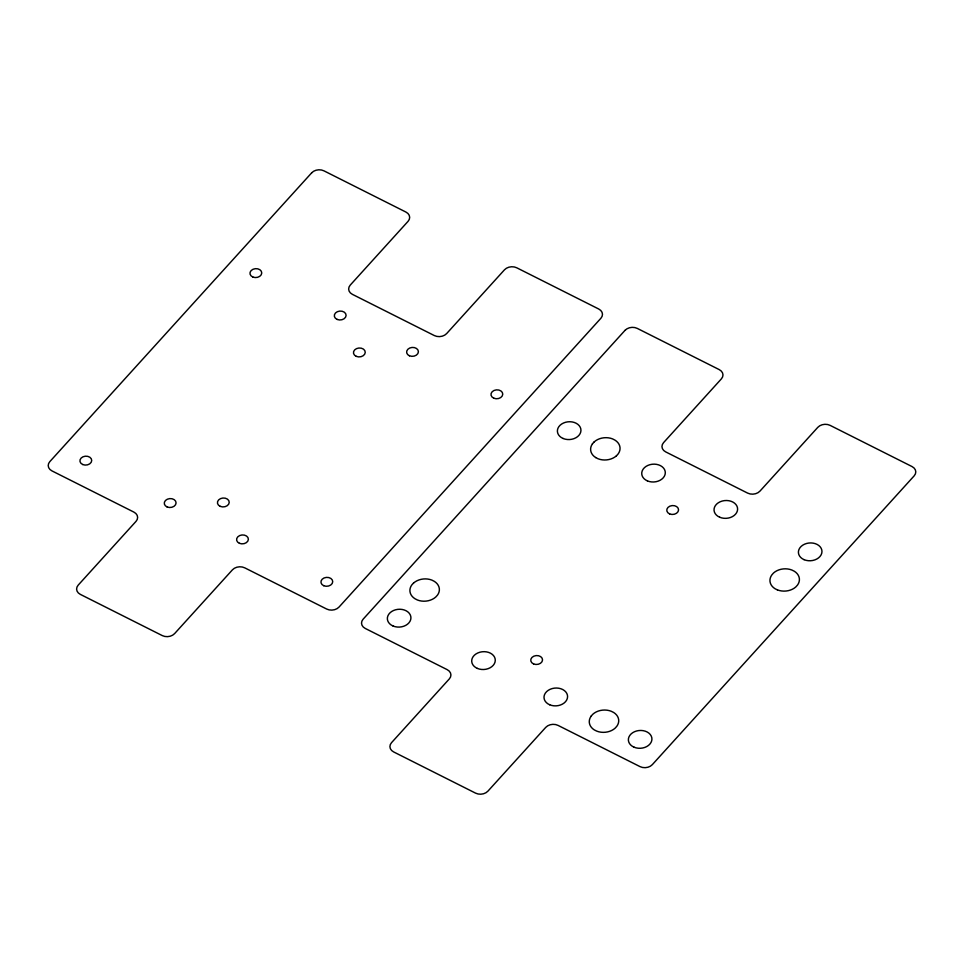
<?xml version="1.0" encoding="UTF-8"?>
<svg xmlns="http://www.w3.org/2000/svg" width="964" height="964" viewBox="0 0 964 964"><rect width="100%" height="100%" fill="white"/><g stroke="black" fill="none" stroke-linecap="round" stroke-linejoin="round"><path stroke-width="1.45" d="M592.45 443.765L594.198 441.849M591.125 716.119L592.86 714.204A14.737 11.122 -4.1 0 1 611.224 711.263L613.67 712.48A14.737 11.122 -4.1 0 1 616.827 726.266L615.104 728.182A14.737 11.122 -4.1 0 1 596.764 731.134L594.294 729.905A14.737 11.122 -4.1 0 1 591.161 716.144M413.52 583.063L411.773 584.979A14.737 11.122 -4.1 0 0 414.99 598.752L417.412 599.994A14.737 11.122 -4.1 0 0 435.764 597.017L437.487 595.125A14.737 11.122 -4.1 0 0 434.318 581.352L431.86 580.099A14.737 11.122 -4.1 0 0 413.544 583.075M616.43 455.827L618.165 453.911A14.737 11.122 -4.1 0 0 614.996 440.138L612.538 438.885A14.737 11.122 -4.1 0 0 594.222 441.861M777.442 589.932L774.972 588.691A14.737 11.122 -4.1 0 1 771.851 574.906L773.538 572.99A14.737 11.122 -4.1 0 1 791.878 570.037L794.348 571.266A14.737 11.122 -4.1 0 1 797.517 585.052L795.782 586.968A14.737 11.122 -4.1 0 1 777.454 589.896M595.619 457.538L598.09 458.78A14.737 11.122 -4.1 0 0 616.442 455.803M595.668 457.538A14.737 11.122 -4.1 0 1 592.499 443.765M311.661 172.845L49.815 461.636A8.857 6.688 -4.1 0 0 51.948 470.89L133.888 512.101A8.857 6.688 -4.1 0 1 136.02 521.367L78.205 585.124A8.857 6.688 -4.1 0 0 80.337 594.378L162.277 635.589A8.857 6.688 -4.1 0 0 174.605 633.601L232.42 569.845A8.857 6.688 -4.1 0 1 244.748 567.844L326.7 609.055A8.857 6.688 -4.1 0 0 339.027 607.067L600.873 318.289A8.857 6.688 -4.1 0 0 598.74 309.022L516.8 267.811A8.857 6.688 -4.1 0 0 504.473 269.812L446.657 333.568A8.857 6.688 -4.1 0 1 434.33 335.556L352.39 294.345A8.857 6.688 -4.1 0 1 350.257 285.091L408.073 221.322A8.857 6.688 -4.1 0 0 405.94 212.068L324 170.857A8.857 6.688 -4.1 0 0 311.661 172.845M624.973 330.399L363.127 619.189A8.857 6.688 -4.1 0 0 365.26 628.444L447.2 669.655A8.857 6.688 -4.1 0 1 449.32 678.909L391.517 742.678A8.857 6.688 -4.1 0 0 393.649 751.932L475.589 793.143A8.857 6.688 -4.1 0 0 487.917 791.155L545.732 727.386A8.857 6.688 -4.1 0 1 558.06 725.398L640 766.609A8.857 6.688 -4.1 0 0 652.339 764.621L914.185 475.83A8.857 6.688 -4.1 0 0 912.052 466.576L830.112 425.365A8.857 6.688 -4.1 0 0 817.785 427.353L759.969 491.11A8.857 6.688 -4.1 0 1 747.642 493.11L665.702 451.899A8.857 6.688 -4.1 0 1 663.569 442.633L721.373 378.876A8.857 6.688 -4.1 0 0 719.252 369.622L637.3 328.411A8.857 6.688 -4.1 0 0 624.973 330.399M804.072 559.662A11.797 8.905 -4.1 0 0 821.967 551.673A11.797 8.905 -4.1 0 0 804.506 544.214A11.797 8.905 -4.1 0 0 804.072 559.662M634.035 747.184A11.797 8.905 -4.1 0 0 651.929 739.195A11.797 8.905 -4.1 0 0 634.469 731.736A11.797 8.905 -4.1 0 0 634.035 747.184M563.06 438.463A11.797 8.905 -4.1 0 0 580.955 430.486A11.797 8.905 -4.1 0 0 563.494 423.015A11.797 8.905 -4.1 0 0 563.06 438.463M393.023 625.985A11.797 8.905 -4.1 0 0 410.929 618.008A11.797 8.905 -4.1 0 0 393.457 610.537A11.797 8.905 -4.1 0 0 393.023 625.985M647.41 480.891A11.797 8.905 -4.1 0 0 665.305 472.902A11.797 8.905 -4.1 0 0 647.844 465.431A11.797 8.905 -4.1 0 0 647.41 480.891M477.385 668.414A11.797 8.905 -4.1 0 0 495.279 660.424A11.797 8.905 -4.1 0 0 477.819 652.953A11.797 8.905 -4.1 0 0 477.385 668.414M719.71 517.246A11.797 8.905 -4.1 0 0 737.605 509.257A11.797 8.905 -4.1 0 0 720.144 501.786A11.797 8.905 -4.1 0 0 719.71 517.246M669.606 513.92A5.905 4.459 -4.1 0 0 678.56 509.92A5.905 4.459 -4.1 0 0 669.823 506.184A5.905 4.459 -4.1 0 0 669.606 513.92M533.574 663.931A5.905 4.459 -4.1 0 0 542.539 659.942A5.905 4.459 -4.1 0 0 533.791 656.195A5.905 4.459 -4.1 0 0 533.574 663.931M356.294 356.367A5.905 4.459 -4.1 0 0 365.248 352.366A5.905 4.459 -4.1 0 0 356.511 348.631A5.905 4.459 -4.1 0 0 356.294 356.367M220.274 506.377A5.905 4.459 -4.1 0 0 229.227 502.389A5.905 4.459 -4.1 0 0 220.479 498.641A5.905 4.459 -4.1 0 0 220.274 506.377M549.685 704.768A11.797 8.905 -4.1 0 0 567.579 696.779A11.797 8.905 -4.1 0 0 550.119 689.308A11.797 8.905 -4.1 0 0 549.685 704.768M493.797 398.204A5.905 4.459 -4.1 0 0 502.762 394.216A5.905 4.459 -4.1 0 0 494.014 390.48A5.905 4.459 -4.1 0 0 493.797 398.204M409.447 355.788A5.905 4.459 -4.1 0 0 418.4 351.8A5.905 4.459 -4.1 0 0 409.664 348.052A5.905 4.459 -4.1 0 0 409.447 355.788M337.147 319.433A5.905 4.459 -4.1 0 0 346.1 315.433A5.905 4.459 -4.1 0 0 337.364 311.697A5.905 4.459 -4.1 0 0 337.147 319.433M239.421 543.31A5.905 4.459 -4.1 0 0 248.375 539.31A5.905 4.459 -4.1 0 0 239.638 535.574A5.905 4.459 -4.1 0 0 239.421 543.31M167.109 506.956A5.905 4.459 -4.1 0 0 176.075 502.955A5.905 4.459 -4.1 0 0 167.326 499.219A5.905 4.459 -4.1 0 0 167.109 506.956M323.771 585.726A5.905 4.459 -4.1 0 0 332.725 581.738A5.905 4.459 -4.1 0 0 323.988 578.002A5.905 4.459 -4.1 0 0 323.771 585.726M252.797 277.017A5.905 4.459 -4.1 0 0 261.75 273.017A5.905 4.459 -4.1 0 0 253.014 269.281A5.905 4.459 -4.1 0 0 252.797 277.017M82.759 464.54A5.905 4.459 -4.1 0 0 91.713 460.539A5.905 4.459 -4.1 0 0 82.976 456.803A5.905 4.459 -4.1 0 0 82.759 464.54"/></g></svg>
